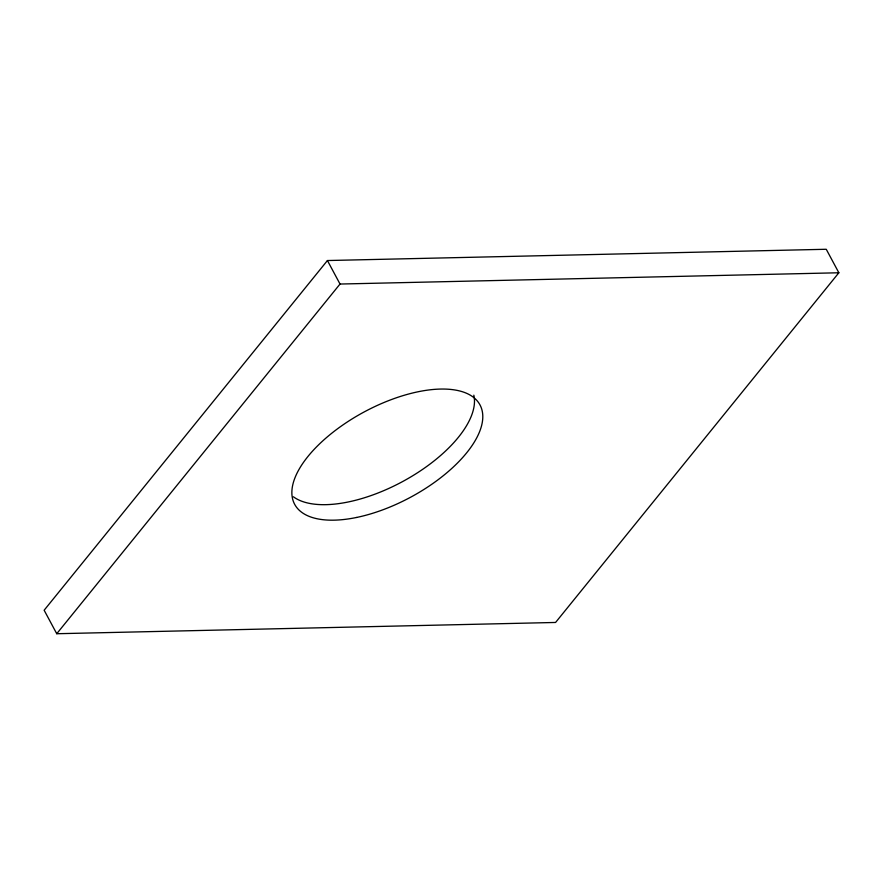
<?xml version="1.0" encoding="UTF-8"?>
<svg xmlns="http://www.w3.org/2000/svg" width="883" height="883" viewBox="0 0 883 883"><rect width="100%" height="100%" fill="white"/><g stroke="black" fill="none" stroke-linecap="round" stroke-linejoin="round"><path stroke-width="1.32" d="M327.427 260.54L44.15 610.23L56.744 633.729L555.573 622.46L838.85 272.77L826.256 249.271L327.427 260.54L340.021 284.039L838.85 272.77M56.744 633.729L340.021 284.039M473.829 395.176A105.132 48.543 -28.2 0 1 406.081 479.646A105.132 48.543 -28.2 0 1 293.388 496.776M356.577 517.46A105.132 48.543 -28.2 0 0 480.97 406.997A105.132 48.543 -28.2 0 0 324.447 439.381A105.132 48.543 -28.2 0 0 356.577 517.46"/></g></svg>
